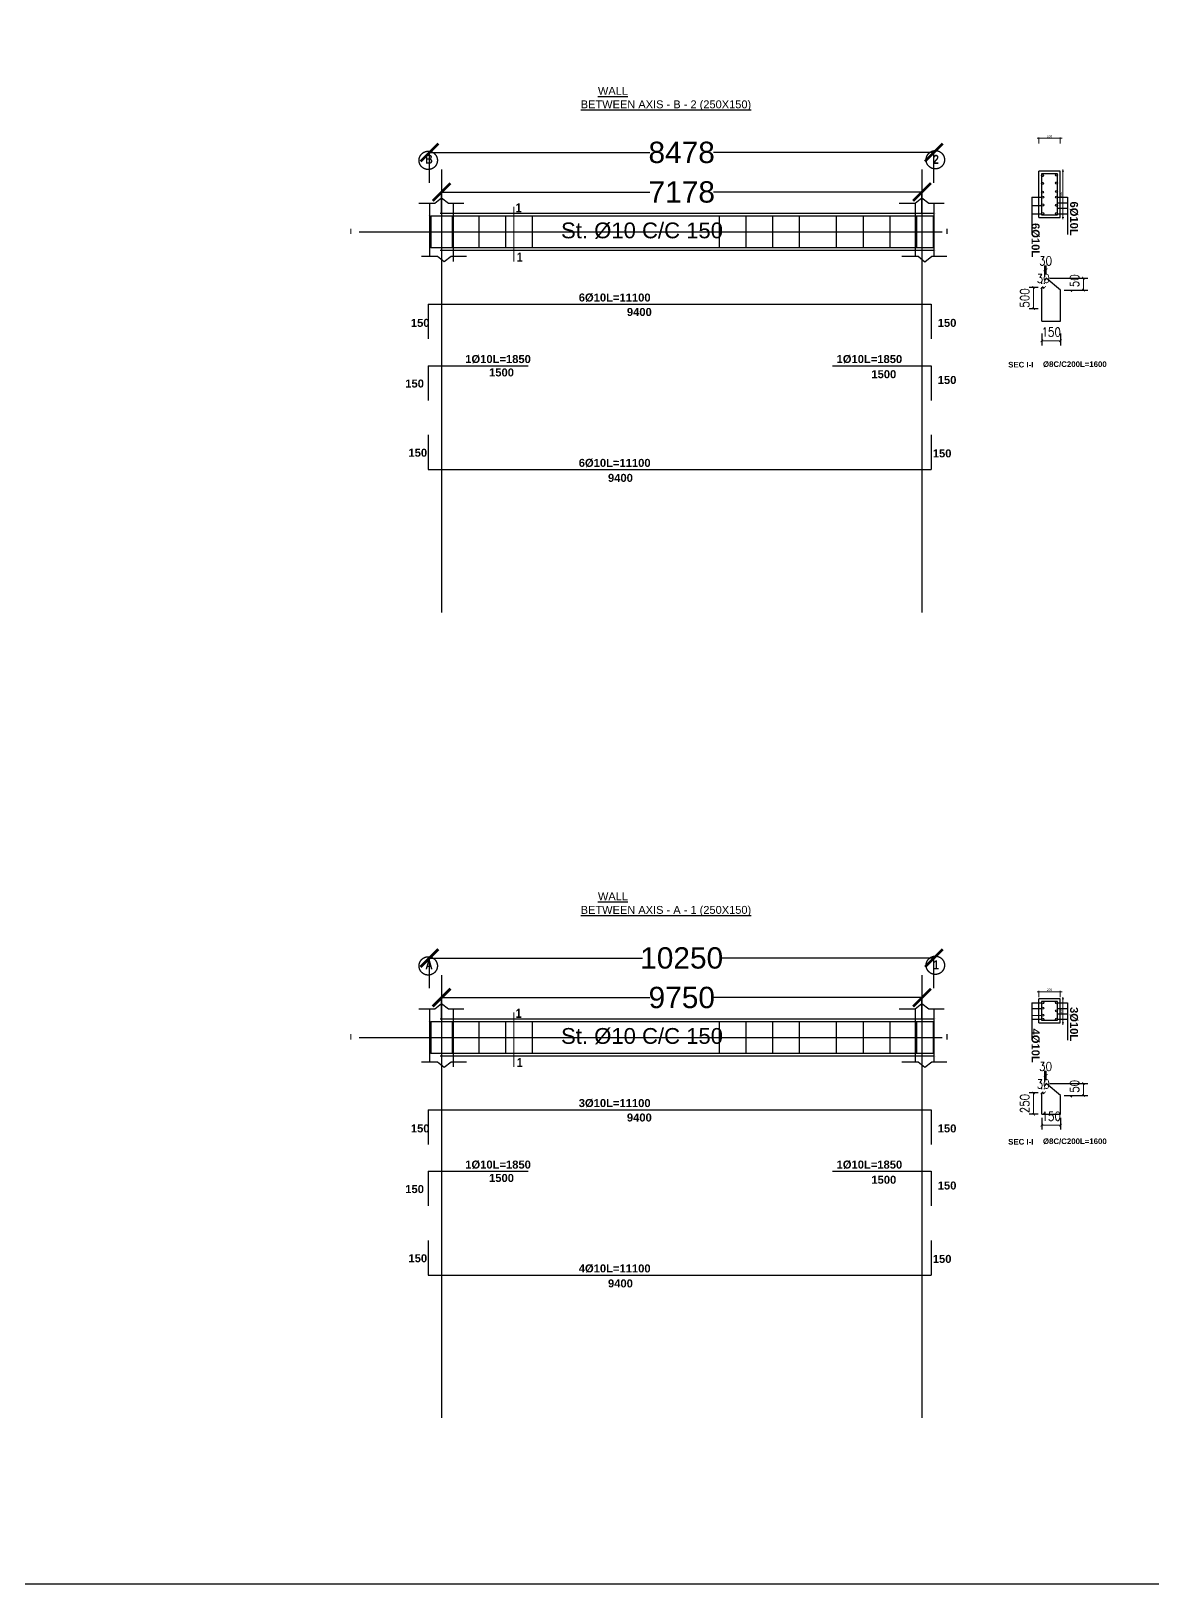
# Model space of a CAD drawing. Header units: millimetres. Extents: x -73920 to 111210, y -48963 to 87920.
# Drawn here: x 77156 to 83460, y 29460 to 38193 of the extents above; entities that cross this region are included whole.
import ezdxf

# ---------------------------------------------------------------- set-up
doc = ezdxf.new("R2010")
doc.units = ezdxf.units.MM
doc.header["$LTSCALE"] = 100
doc.header["$MEASUREMENT"] = 0
for name, pattern in [('CENTER', [2, 1.25, -0.25, 0.25, -0.25]), ('CENTER2', [28.575, 19.05, -3.175, 3.175, -3.175]), ('DOT2', [0.125, 0, -0.125])]:
    doc.linetypes.add(name, pattern=pattern)
for name, color, linetype in [('AXIS', 8, 'CENTER'), ('TEX', 4, 'Continuous'), ('water', 150, 'DOT2')]:
    doc.layers.add(name, color=color, linetype=linetype)
for name, color, linetype, lineweight in [('bar', 2, 'Continuous', 60), ('texts', 3, 'Continuous', 15), ('wal', 7, 'Continuous', 50)]:
    doc.layers.add(name, color=color, linetype=linetype, lineweight=lineweight)
doc.styles.add('50', font='arial.ttf', dxfattribs={"height": 150})
doc.styles.add('DIM25', font='simplex.shx', dxfattribs={"width": 0.85, "height": 50})
doc.styles.add('G', font='arial.ttf')
doc.styles.add('SIMPLEX', font='arial.ttf', dxfattribs={"height": 120})
doc.styles.add('Swiss Outline Bold Condensed', font='swisscbo.ttf')
doc.dimstyles.new('25SC', dxfattribs={"dimtxt": 20, "dimasz": 100, "dimexe": 0, "dimexo": 0, "dimgap": 0, "dimtad": 0, "dimdec": 0, "dimzin": 0, "dimdsep": 46, "dimtxsty": 'SIMPLEX', "dimblk": 'ARCHTICK', "dimcen": 0, "dimclrd": 1, "dimclre": 1, "dimclrt": 6, "dimadec": 0, "dimazin": 0, "dimtfac": 1, "dimtdec": 0, "dimtix": 1, "dimtmove": 2, "dimatfit": 3, "dimldrblk": 'ARCHTICK', "dimfxl": 50, "dimtolj": 1, "dimtzin": 0, "dimarcsym": 0})
doc.dimstyles.new('50PEA1', dxfattribs={"dimscale": 0, "dimtxt": 12.5, "dimasz": 5, "dimexe": 5, "dimexo": 10, "dimgap": 5, "dimtad": 1, "dimdec": 8, "dimdsep": 46, "dimtxsty": 'Standard', "dimblk1": 'ARCHTICK', "dimblk2": 'ARCHTICK', "dimsah": 1, "dimcen": 2.5, "dimdle": 10, "dimclrd": 8, "dimclre": 8, "dimclrt": 7, "dimadec": 8, "dimazin": 0, "dimtfac": 1, "dimtdec": 8, "dimtix": 1, "dimtmove": 2, "dimatfit": 3, "dimldrblk": 'ARCHTICK', "dimfxl": 1, "dimtolj": 1, "dimtzin": 0, "dimlwd": 13, "dimlwe": 13, "dimarcsym": 0})
doc.dimstyles.new('DIM25', dxfattribs={"dimtxt": 500, "dimasz": 1, "dimexe": 25, "dimexo": 20, "dimgap": 25, "dimtad": 1, "dimdec": 0, "dimzin": 0, "dimdsep": 46, "dimtxsty": 'DIM25', "dimblk": 'Tick', "dimcen": 0.09, "dimdle": 25, "dimclrd": 256, "dimclre": 256, "dimclrt": 1, "dimadec": 0, "dimazin": 0, "dimtfac": 1, "dimtdec": 0, "dimtix": 1, "dimtmove": 2, "dimatfit": 3, "dimldrblk": 'Tick', "dimfxl": 1, "dimtolj": 1, "dimtzin": 0, "dimlwd": 5, "dimarcsym": 0})

# ---------------------------------------------------------------- blocks, each defined once
blk = doc.blocks.new('_ArchTick')
at = {"color": 0, "const_width": 0.15}
blk.add_lwpolyline([(-0.5, -0.5), (0.5, 0.5)], dxfattribs=at)
blk = doc.blocks.new('*D336')
at = {"color": 1, "lineweight": -2, "transparency": 16777216}
for p, q in [((79462.5, 32638.5), (79462.5, 32757.3)), ((79462.5, 32757.3), (80633.5, 32757.3)), ((82162.5, 32757.3), (80991.5, 32757.3)), ((82162.5, 32638.5), (82162.5, 32757.3))]:
    blk.add_line(p, q, dxfattribs=at)
at = {"layer": 'DEFPOINTS', "color": 0, "lineweight": 25, "transparency": 16777216}
for p in [(82162.5, 32757.3), (79462.5, 32638.5), (82162.5, 32638.5)]:
    blk.add_point(p, dxfattribs=at)
at = {"color": 1, "lineweight": -2, "transparency": 16777216, "xscale": 100, "yscale": 100, "zscale": 100, "rotation": 180}
blk.add_blockref('_ArchTick', (79462.5, 32757.3), dxfattribs=at)
at = {"color": 1, "lineweight": -2, "transparency": 16777216, "xscale": 100, "yscale": 100, "zscale": 100}
blk.add_blockref('_ArchTick', (82162.5, 32757.3), dxfattribs=at)
at = {"color": 6, "transparency": 16777216, "insert": (80812.5, 32757.3), "char_height": 120, "attachment_point": 5, "style": 'SIMPLEX'}
blk.add_mtext('\\A1;9750', dxfattribs=at)
blk = doc.blocks.new('*D338')
at = {"color": 8, "lineweight": 13, "transparency": 16777216}
for p, q in [((82949.4, 32790.1), (82809.4, 32790.1)), ((82819.4, 32759.6), (82819.4, 32795.1)), ((82939.4, 32759.6), (82939.4, 32795.1))]:
    blk.add_line(p, q, dxfattribs=at)
at = {"layer": 'DEFPOINTS', "color": 0, "lineweight": 25, "transparency": 16777216}
for p in [(82819.4, 32790.1), (82819.4, 32749.6), (82939.4, 32749.6)]:
    blk.add_point(p, dxfattribs=at)
at = {"color": 8, "lineweight": 13, "transparency": 16777216, "xscale": 5, "yscale": 5, "zscale": 5, "rotation": 180}
blk.add_blockref('_ArchTick', (82819.4, 32790.1), dxfattribs=at)
at = {"color": 8, "lineweight": 13, "transparency": 16777216, "xscale": 5, "yscale": 5, "zscale": 5}
blk.add_blockref('_ArchTick', (82939.4, 32790.1), dxfattribs=at)
at = {"color": 7, "transparency": 16777216, "insert": (82879.4, 32801.3), "char_height": 12.5, "attachment_point": 5}
blk.add_mtext('\\A1;200', dxfattribs=at)
blk = doc.blocks.new('*D339')
at = {"color": 8, "lineweight": 13, "transparency": 16777216}
for p, q in [((82949.4, 32749.6), (82959.1, 32749.6)), ((82954.1, 32759.6), (82954.1, 32604.6)), ((82949.4, 32614.6), (82959.1, 32614.6))]:
    blk.add_line(p, q, dxfattribs=at)
at = {"layer": 'DEFPOINTS', "color": 0, "lineweight": 25, "transparency": 16777216}
for p in [(82939.4, 32749.6), (82939.4, 32614.6), (82954.1, 32614.6)]:
    blk.add_point(p, dxfattribs=at)
at = {"color": 8, "lineweight": 13, "transparency": 16777216, "xscale": 5, "yscale": 5, "zscale": 5}
for p, rotation in [((82954.1, 32749.6), 90), ((82954.1, 32614.6), 270)]:
    blk.add_blockref('_ArchTick', p, dxfattribs=dict(at, rotation=rotation))
at = {"color": 7, "transparency": 16777216, "insert": (82942.9, 32682.1), "char_height": 12.5, "attachment_point": 5, "rotation": 90}
blk.add_mtext('\\A1;135', dxfattribs=at)
blk = doc.blocks.new('*D337')
at = {"color": 1, "lineweight": -2, "transparency": 16777216}
for p, q in [((79394.3, 32809.9), (79394.3, 32979.7)), ((79394.3, 32979.7), (80591.9, 32979.7)), ((82229.4, 32979.7), (81031.8, 32979.7)), ((82229.4, 32809.8), (82229.4, 32979.7))]:
    blk.add_line(p, q, dxfattribs=at)
at = {"layer": 'DEFPOINTS', "color": 0, "lineweight": 25, "transparency": 16777216}
for p in [(82229.4, 32979.7), (79394.3, 32809.9), (82229.4, 32809.8)]:
    blk.add_point(p, dxfattribs=at)
at = {"color": 1, "lineweight": -2, "transparency": 16777216, "xscale": 100, "yscale": 100, "zscale": 100, "rotation": 180}
blk.add_blockref('_ArchTick', (79394.3, 32979.7), dxfattribs=at)
at = {"color": 1, "lineweight": -2, "transparency": 16777216, "xscale": 100, "yscale": 100, "zscale": 100}
blk.add_blockref('_ArchTick', (82229.4, 32979.7), dxfattribs=at)
at = {"color": 6, "transparency": 16777216, "insert": (80811.9, 32979.7), "char_height": 120, "attachment_point": 5, "style": 'SIMPLEX'}
blk.add_mtext('\\A1;10250', dxfattribs=at)
blk = doc.blocks.new('Tick')
at = {"const_width": 4}
blk.add_lwpolyline([(-7.1, -7.1), (7.1, 7.1)], dxfattribs=at)
blk = doc.blocks.new('*D340')
at = {"layer": 'DEFPOINTS', "color": 0, "linetype": 'ByBlock', "lineweight": 25, "transparency": 16777216}
for p in [(82836.1, 32221.5), (82790, 32101.5), (82836.1, 32101.5)]:
    blk.add_point(p, dxfattribs=at)
at = {"layer": 'water', "linetype": 'ByBlock', "lineweight": -2, "transparency": 16777216}
for p, q in [((82816.1, 32221.5), (82765, 32221.5)), ((82816.1, 32101.5), (82765, 32101.5))]:
    blk.add_line(p, q, dxfattribs=at)
at = {"layer": 'water', "linetype": 'ByBlock', "lineweight": 5, "transparency": 16777216}
for p, q in [((82790, 32222.5), (82790, 32223.5)), ((82790, 32221.5), (82790, 32101.5)), ((82790, 32100.5), (82790, 32099.5))]:
    blk.add_line(p, q, dxfattribs=at)
for p, rotation in [((82790, 32221.5), 270), ((82790, 32101.5), 90)]:
    blk.add_blockref('Tick', p, dxfattribs=dict(at, rotation=rotation))
at = {"layer": 'water', "color": 1, "linetype": 'ByBlock', "lineweight": 25, "transparency": 16777216, "insert": (82740, 32161.5), "char_height": 50, "attachment_point": 5, "rotation": 90, "style": 'DIM25'}
blk.add_mtext('\\A1;250', dxfattribs=at)
blk = doc.blocks.new('*D341')
at = {"layer": 'DEFPOINTS', "color": 0, "linetype": 'ByBlock', "lineweight": 25, "transparency": 16777216}
for p in [(82836.1, 32101.5), (82941.1, 32101.5), (82941.1, 32040)]:
    blk.add_point(p, dxfattribs=at)
at = {"layer": 'water', "linetype": 'ByBlock', "lineweight": -2, "transparency": 16777216}
for p, q in [((82836.1, 32081.5), (82836.1, 32015)), ((82941.1, 32081.5), (82941.1, 32015))]:
    blk.add_line(p, q, dxfattribs=at)
at = {"layer": 'water', "linetype": 'ByBlock', "lineweight": 5, "transparency": 16777216}
for p, q in [((82835.1, 32040), (82834.1, 32040)), ((82836.1, 32040), (82941.1, 32040)), ((82942.1, 32040), (82943.1, 32040))]:
    blk.add_line(p, q, dxfattribs=at)
blk.add_blockref('Tick', (82836.1, 32040), dxfattribs=at)
at = {"layer": 'water', "linetype": 'ByBlock', "lineweight": 5, "transparency": 16777216, "rotation": 180}
blk.add_blockref('Tick', (82941.1, 32040), dxfattribs=at)
at = {"layer": 'water', "color": 1, "linetype": 'ByBlock', "lineweight": 25, "transparency": 16777216, "insert": (82888.6, 32090), "char_height": 50, "attachment_point": 5, "style": 'DIM25'}
blk.add_mtext('\\A1;150', dxfattribs=at)
blk = doc.blocks.new('*D342')
at = {"layer": 'DEFPOINTS', "color": 0, "linetype": 'ByBlock', "lineweight": 25, "transparency": 16777216}
for p in [(82860.8, 32273.9), (82941.1, 32206.5), (83070, 32206.5)]:
    blk.add_point(p, dxfattribs=at)
at = {"layer": 'water', "linetype": 'ByBlock', "lineweight": -2, "transparency": 16777216}
for p, q in [((82880.8, 32273.9), (83095, 32273.9)), ((82961.1, 32206.5), (83095, 32206.5))]:
    blk.add_line(p, q, dxfattribs=at)
at = {"layer": 'water', "linetype": 'ByBlock', "lineweight": 5, "transparency": 16777216}
for p, q in [((83070, 32274.9), (83070, 32275.9)), ((83070, 32273.9), (83070, 32206.5)), ((83070, 32205.5), (83070, 32204.5))]:
    blk.add_line(p, q, dxfattribs=at)
for p, rotation in [((83070, 32273.9), 270), ((83070, 32206.5), 90)]:
    blk.add_blockref('Tick', p, dxfattribs=dict(at, rotation=rotation))
at = {"layer": 'water', "color": 1, "linetype": 'ByBlock', "lineweight": 25, "transparency": 16777216, "insert": (83020, 32240.2), "char_height": 50, "attachment_point": 5, "rotation": 90, "style": 'DIM25'}
blk.add_mtext('\\A1;150', dxfattribs=at)
blk = doc.blocks.new('*D344')
at = {"layer": 'DEFPOINTS', "color": 0, "linetype": 'ByBlock', "lineweight": 25, "transparency": 16777216}
for p in [(82836.1, 32221.5), (82836.1, 32221.5), (82851.1, 32221.5)]:
    blk.add_point(p, dxfattribs=at)
at = {"layer": 'water', "linetype": 'ByBlock', "lineweight": -2, "transparency": 16777216}
for p, q in [((82836.1, 32241.5), (82836.1, 32246.5)), ((82851.1, 32241.5), (82851.1, 32246.5))]:
    blk.add_line(p, q, dxfattribs=at)
at = {"layer": 'water', "linetype": 'ByBlock', "lineweight": 5, "transparency": 16777216}
for p, q in [((82835.1, 32221.5), (82834.1, 32221.5)), ((82851.1, 32221.5), (82836.1, 32221.5)), ((82852.1, 32221.5), (82853.1, 32221.5))]:
    blk.add_line(p, q, dxfattribs=at)
blk.add_blockref('Tick', (82836.1, 32221.5), dxfattribs=at)
at = {"layer": 'water', "linetype": 'ByBlock', "lineweight": 5, "transparency": 16777216, "rotation": 180}
blk.add_blockref('Tick', (82851.1, 32221.5), dxfattribs=at)
at = {"layer": 'water', "color": 1, "linetype": 'ByBlock', "lineweight": 25, "transparency": 16777216, "insert": (82843.6, 32271.5), "char_height": 50, "attachment_point": 5, "style": 'DIM25'}
blk.add_mtext('\\A1;30', dxfattribs=at)
blk = doc.blocks.new('*D345')
at = {"layer": 'DEFPOINTS', "color": 0, "linetype": 'ByBlock', "lineweight": 25, "transparency": 16777216}
for p in [(82860.8, 32320), (82853.3, 32260.9), (82860.8, 32273.9)]:
    blk.add_point(p, dxfattribs=at)
at = {"layer": 'water', "linetype": 'ByBlock', "lineweight": 5, "transparency": 16777216}
for p, q in [((82852.3, 32320), (82851.3, 32320)), ((82853.3, 32320), (82860.8, 32320)), ((82861.8, 32320), (82862.8, 32320))]:
    blk.add_line(p, q, dxfattribs=at)
at = {"layer": 'water', "linetype": 'ByBlock', "lineweight": -2, "transparency": 16777216}
for p, q in [((82853.3, 32280.9), (82853.3, 32345)), ((82860.8, 32293.9), (82860.8, 32345))]:
    blk.add_line(p, q, dxfattribs=at)
at = {"layer": 'water', "linetype": 'ByBlock', "lineweight": 5, "transparency": 16777216}
blk.add_blockref('Tick', (82853.3, 32320), dxfattribs=at)
at = {"layer": 'water', "linetype": 'ByBlock', "lineweight": 5, "transparency": 16777216, "rotation": 180}
blk.add_blockref('Tick', (82860.8, 32320), dxfattribs=at)
at = {"layer": 'water', "color": 1, "linetype": 'ByBlock', "lineweight": 25, "transparency": 16777216, "insert": (82857, 32370), "char_height": 50, "attachment_point": 5, "style": 'DIM25'}
blk.add_mtext('\\A1;30', dxfattribs=at)
blk = doc.blocks.new('*D380')
at = {"color": 1, "lineweight": -2, "transparency": 16777216}
for p, q in [((79462.5, 37168.5), (79462.5, 37287.3)), ((79462.5, 37287.3), (80633.7, 37287.3)), ((82162.5, 37287.3), (80991.3, 37287.3)), ((82162.5, 37168.5), (82162.5, 37287.3))]:
    blk.add_line(p, q, dxfattribs=at)
at = {"layer": 'DEFPOINTS', "color": 0, "lineweight": 25, "transparency": 16777216}
for p in [(82162.5, 37287.3), (79462.5, 37168.5), (82162.5, 37168.5)]:
    blk.add_point(p, dxfattribs=at)
at = {"color": 1, "lineweight": -2, "transparency": 16777216, "xscale": 100, "yscale": 100, "zscale": 100, "rotation": 180}
blk.add_blockref('_ArchTick', (79462.5, 37287.3), dxfattribs=at)
at = {"color": 1, "lineweight": -2, "transparency": 16777216, "xscale": 100, "yscale": 100, "zscale": 100}
blk.add_blockref('_ArchTick', (82162.5, 37287.3), dxfattribs=at)
at = {"color": 6, "transparency": 16777216, "insert": (80812.5, 37287.3), "char_height": 120, "attachment_point": 5, "style": 'SIMPLEX'}
blk.add_mtext('\\A1;7178', dxfattribs=at)
blk = doc.blocks.new('*D382')
at = {"color": 8, "lineweight": 13, "transparency": 16777216}
for p, q in [((82949.4, 37590.1), (82809.4, 37590.1)), ((82819.4, 37559.6), (82819.4, 37595.1)), ((82939.4, 37559.6), (82939.4, 37595.1))]:
    blk.add_line(p, q, dxfattribs=at)
at = {"layer": 'DEFPOINTS', "color": 0, "lineweight": 25, "transparency": 16777216}
for p in [(82819.4, 37590.1), (82819.4, 37549.6), (82939.4, 37549.6)]:
    blk.add_point(p, dxfattribs=at)
at = {"color": 8, "lineweight": 13, "transparency": 16777216, "xscale": 5, "yscale": 5, "zscale": 5, "rotation": 180}
blk.add_blockref('_ArchTick', (82819.4, 37590.1), dxfattribs=at)
at = {"color": 8, "lineweight": 13, "transparency": 16777216, "xscale": 5, "yscale": 5, "zscale": 5}
blk.add_blockref('_ArchTick', (82939.4, 37590.1), dxfattribs=at)
at = {"color": 7, "transparency": 16777216, "insert": (82879.4, 37601.3), "char_height": 12.5, "attachment_point": 5}
blk.add_mtext('\\A1;200', dxfattribs=at)
blk = doc.blocks.new('*D383')
at = {"color": 8, "lineweight": 13, "transparency": 16777216}
for p, q in [((82949.4, 37404.6), (82959.1, 37404.6)), ((82954.1, 37414.6), (82954.1, 37134.6)), ((82949.4, 37144.6), (82959.1, 37144.6))]:
    blk.add_line(p, q, dxfattribs=at)
at = {"layer": 'DEFPOINTS', "color": 0, "lineweight": 25, "transparency": 16777216}
for p in [(82939.4, 37404.6), (82939.4, 37144.6), (82954.1, 37144.6)]:
    blk.add_point(p, dxfattribs=at)
at = {"color": 8, "lineweight": 13, "transparency": 16777216, "xscale": 5, "yscale": 5, "zscale": 5}
for p, rotation in [((82954.1, 37404.6), 90), ((82954.1, 37144.6), 270)]:
    blk.add_blockref('_ArchTick', p, dxfattribs=dict(at, rotation=rotation))
at = {"color": 7, "transparency": 16777216, "insert": (82942.9, 37274.6), "char_height": 12.5, "attachment_point": 5, "rotation": 90}
blk.add_mtext('\\A1;500', dxfattribs=at)
blk = doc.blocks.new('*D381')
at = {"color": 1, "lineweight": -2, "transparency": 16777216}
for p, q in [((79394.3, 37339.9), (79394.3, 37509.7)), ((79394.3, 37509.7), (80632.5, 37509.7)), ((82229.4, 37509.7), (80991.3, 37509.7)), ((82229.4, 37339.8), (82229.4, 37509.7))]:
    blk.add_line(p, q, dxfattribs=at)
at = {"layer": 'DEFPOINTS', "color": 0, "lineweight": 25, "transparency": 16777216}
for p in [(82229.4, 37509.7), (79394.3, 37339.9), (82229.4, 37339.8)]:
    blk.add_point(p, dxfattribs=at)
at = {"color": 1, "lineweight": -2, "transparency": 16777216, "xscale": 100, "yscale": 100, "zscale": 100, "rotation": 180}
blk.add_blockref('_ArchTick', (79394.3, 37509.7), dxfattribs=at)
at = {"color": 1, "lineweight": -2, "transparency": 16777216, "xscale": 100, "yscale": 100, "zscale": 100}
blk.add_blockref('_ArchTick', (82229.4, 37509.7), dxfattribs=at)
at = {"color": 6, "transparency": 16777216, "insert": (80811.9, 37509.7), "char_height": 120, "attachment_point": 5, "style": 'SIMPLEX'}
blk.add_mtext('\\A1;8478', dxfattribs=at)
blk = doc.blocks.new('*D375')
at = {"layer": 'DEFPOINTS', "color": 0, "linetype": 'ByBlock', "lineweight": 25, "transparency": 16777216}
for p in [(82836.1, 36751.5), (82790, 36631.5), (82836.1, 36631.5)]:
    blk.add_point(p, dxfattribs=at)
at = {"layer": 'water', "linetype": 'ByBlock', "lineweight": -2, "transparency": 16777216}
for p, q in [((82816.1, 36751.5), (82765, 36751.5)), ((82816.1, 36631.5), (82765, 36631.5))]:
    blk.add_line(p, q, dxfattribs=at)
at = {"layer": 'water', "linetype": 'ByBlock', "lineweight": 5, "transparency": 16777216}
for p, q in [((82790, 36752.5), (82790, 36753.5)), ((82790, 36751.5), (82790, 36631.5)), ((82790, 36630.5), (82790, 36629.5))]:
    blk.add_line(p, q, dxfattribs=at)
for p, rotation in [((82790, 36751.5), 270), ((82790, 36631.5), 90)]:
    blk.add_blockref('Tick', p, dxfattribs=dict(at, rotation=rotation))
at = {"layer": 'water', "color": 1, "linetype": 'ByBlock', "lineweight": 25, "transparency": 16777216, "insert": (82740, 36691.5), "char_height": 50, "attachment_point": 5, "rotation": 90, "style": 'DIM25'}
blk.add_mtext('\\A1;500', dxfattribs=at)
blk = doc.blocks.new('*D376')
at = {"layer": 'DEFPOINTS', "color": 0, "linetype": 'ByBlock', "lineweight": 25, "transparency": 16777216}
for p in [(82836.1, 36511.5), (82941.1, 36511.5), (82941.1, 36450)]:
    blk.add_point(p, dxfattribs=at)
at = {"layer": 'water', "linetype": 'ByBlock', "lineweight": 5, "transparency": 16777216}
for p, q in [((82835.1, 36450), (82834.1, 36450)), ((82836.1, 36450), (82941.1, 36450)), ((82942.1, 36450), (82943.1, 36450))]:
    blk.add_line(p, q, dxfattribs=at)
at = {"layer": 'water', "linetype": 'ByBlock', "lineweight": -2, "transparency": 16777216}
for p, q in [((82836.1, 36491.5), (82836.1, 36425)), ((82941.1, 36491.5), (82941.1, 36425))]:
    blk.add_line(p, q, dxfattribs=at)
at = {"layer": 'water', "linetype": 'ByBlock', "lineweight": 5, "transparency": 16777216}
blk.add_blockref('Tick', (82836.1, 36450), dxfattribs=at)
at = {"layer": 'water', "linetype": 'ByBlock', "lineweight": 5, "transparency": 16777216, "rotation": 180}
blk.add_blockref('Tick', (82941.1, 36450), dxfattribs=at)
at = {"layer": 'water', "color": 1, "linetype": 'ByBlock', "lineweight": 25, "transparency": 16777216, "insert": (82888.6, 36500), "char_height": 50, "attachment_point": 5, "style": 'DIM25'}
blk.add_mtext('\\A1;150', dxfattribs=at)
blk = doc.blocks.new('*D377')
at = {"layer": 'DEFPOINTS', "color": 0, "linetype": 'ByBlock', "lineweight": 25, "transparency": 16777216}
for p in [(82860.8, 36803.9), (82941.1, 36736.5), (83070, 36736.5)]:
    blk.add_point(p, dxfattribs=at)
at = {"layer": 'water', "linetype": 'ByBlock', "lineweight": -2, "transparency": 16777216}
for p, q in [((82880.8, 36803.9), (83095, 36803.9)), ((82961.1, 36736.5), (83095, 36736.5))]:
    blk.add_line(p, q, dxfattribs=at)
at = {"layer": 'water', "linetype": 'ByBlock', "lineweight": 5, "transparency": 16777216}
for p, q in [((83070, 36804.9), (83070, 36805.9)), ((83070, 36803.9), (83070, 36736.5)), ((83070, 36735.5), (83070, 36734.5))]:
    blk.add_line(p, q, dxfattribs=at)
for p, rotation in [((83070, 36803.9), 270), ((83070, 36736.5), 90)]:
    blk.add_blockref('Tick', p, dxfattribs=dict(at, rotation=rotation))
at = {"layer": 'water', "color": 1, "linetype": 'ByBlock', "lineweight": 25, "transparency": 16777216, "insert": (83020, 36770.2), "char_height": 50, "attachment_point": 5, "rotation": 90, "style": 'DIM25'}
blk.add_mtext('\\A1;150', dxfattribs=at)
blk = doc.blocks.new('*D378')
at = {"layer": 'DEFPOINTS', "color": 0, "linetype": 'ByBlock', "lineweight": 25, "transparency": 16777216}
for p in [(82836.1, 36751.5), (82836.1, 36751.5), (82851.1, 36751.5)]:
    blk.add_point(p, dxfattribs=at)
at = {"layer": 'water', "linetype": 'ByBlock', "lineweight": -2, "transparency": 16777216}
for p, q in [((82836.1, 36771.5), (82836.1, 36776.5)), ((82851.1, 36771.5), (82851.1, 36776.5))]:
    blk.add_line(p, q, dxfattribs=at)
at = {"layer": 'water', "linetype": 'ByBlock', "lineweight": 5, "transparency": 16777216}
for p, q in [((82835.1, 36751.5), (82834.1, 36751.5)), ((82851.1, 36751.5), (82836.1, 36751.5)), ((82852.1, 36751.5), (82853.1, 36751.5))]:
    blk.add_line(p, q, dxfattribs=at)
blk.add_blockref('Tick', (82836.1, 36751.5), dxfattribs=at)
at = {"layer": 'water', "linetype": 'ByBlock', "lineweight": 5, "transparency": 16777216, "rotation": 180}
blk.add_blockref('Tick', (82851.1, 36751.5), dxfattribs=at)
at = {"layer": 'water', "color": 1, "linetype": 'ByBlock', "lineweight": 25, "transparency": 16777216, "insert": (82843.6, 36801.5), "char_height": 50, "attachment_point": 5, "style": 'DIM25'}
blk.add_mtext('\\A1;30', dxfattribs=at)
blk = doc.blocks.new('*D379')
at = {"layer": 'DEFPOINTS', "color": 0, "linetype": 'ByBlock', "lineweight": 25, "transparency": 16777216}
for p in [(82853.3, 36790.9), (82860.8, 36850), (82860.8, 36803.9)]:
    blk.add_point(p, dxfattribs=at)
at = {"layer": 'water', "linetype": 'ByBlock', "lineweight": -2, "transparency": 16777216}
for p, q in [((82853.3, 36810.9), (82853.3, 36875)), ((82860.8, 36823.9), (82860.8, 36875))]:
    blk.add_line(p, q, dxfattribs=at)
at = {"layer": 'water', "linetype": 'ByBlock', "lineweight": 5, "transparency": 16777216}
for p, q in [((82852.3, 36850), (82851.3, 36850)), ((82853.3, 36850), (82860.8, 36850)), ((82861.8, 36850), (82862.8, 36850))]:
    blk.add_line(p, q, dxfattribs=at)
blk.add_blockref('Tick', (82853.3, 36850), dxfattribs=at)
at = {"layer": 'water', "linetype": 'ByBlock', "lineweight": 5, "transparency": 16777216, "rotation": 180}
blk.add_blockref('Tick', (82860.8, 36850), dxfattribs=at)
at = {"layer": 'water', "color": 1, "linetype": 'ByBlock', "lineweight": 25, "transparency": 16777216, "insert": (82857, 36900), "char_height": 50, "attachment_point": 5, "style": 'DIM25'}
blk.add_mtext('\\A1;30', dxfattribs=at)

msp = doc.modelspace()

# ---------------------------------------------------------------- linework, layer by layer
at = {"color": 3}
for p, q in [((82939.42970744, 37404.59556485), (82819.42970744, 37404.59556485)), ((82819.42970744, 37144.59556485), (82819.42970744, 37404.59556485)), ((82939.42970744, 37144.59556485), (82939.42970744, 37404.59556485)), ((79334.25008898, 37224.28071274), (79425.00008898, 37224.28071274)), ((79394.32461828, 37224.28606403), (79394.32461828, 36926.22728598)), ((79425.00008898, 37224.28071274), (79462.50961176, 37254.58075154)), ((79462.50961176, 37254.58075154), (79501.65008898, 37224.28071274)), ((79501.65008898, 37224.28071274), (79587.15008898, 37224.28071274)), ((79530.00466403, 36897.2719153), (79530.00466403, 37224.28071274)), ((82034.25841052, 37224.16306651), (82125.00841052, 37224.16306651)), ((82125.00841052, 37224.16306651), (82162.5179333, 37254.46310531)), ((82125.06219271, 37224.16306651), (82125.06219271, 36924.52668021)), ((82162.5179333, 37254.46310531), (82201.65841052, 37224.16306651)), ((82201.65841052, 37224.16306651), (82287.15841052, 37224.16306651)), ((82229.40841052, 37224.16306651), (82229.40841052, 36924.52668021)), ((82939.42970744, 37144.59556485), (82939.42970744, 37279.59556485)), ((79387.50008905, 37153.47518324), (79387.57067728, 37153.47518324)), ((79455.0046641, 37168.47518324), (82229.40841052, 37168.47518324)), ((82237.5000891, 37168.47518324), (82237.50466422, 37168.47518324)), ((82819.42970744, 37144.59556485), (82939.42970744, 37144.59556485)), ((78998.70008905, 37063.47518324), (82275.00008905, 37063.47518324)), ((82229.40841052, 36958.47743926), (79455.0046641, 36958.47512637)), ((82237.5000891, 36958.4774708), (82237.49551408, 36958.4774708)), ((79349.62966403, 36926.2219347), (79440.37966403, 36926.2219347)), ((79440.37966403, 36926.2219347), (79477.88918681, 36895.9218959)), ((79477.88918681, 36895.9218959), (79517.02966403, 36926.2219347)), ((79517.02966403, 36926.2219347), (79602.52966403, 36926.2219347)), ((82049.63798558, 36926.10428847), (82140.38798558, 36926.10428847)), ((82140.38798558, 36926.10428847), (82177.89750836, 36895.80424967)), ((82177.89750836, 36895.80424967), (82217.03798558, 36926.10428847)), ((82217.03798558, 36926.10428847), (82302.53798558, 36926.10428847)), ((79387.47778861, 36656.67500774), (82214.97778854, 36656.67500774)), ((79387.47778861, 36656.67500774), (79387.47778861, 36461.67500774)), ((82214.97778854, 36656.67500774), (82214.97778854, 36461.67500774)), ((79387.46271688, 36310.77523062), (79942.46271688, 36310.77523062)), ((79387.46271688, 36310.77523062), (79387.46271688, 36115.77523062)), ((79394.967292, 36310.77523062), (79949.967292, 36310.77523062)), ((81659.96271681, 36310.77523062), (82214.96271681, 36310.77523062)), ((82214.96271681, 36310.77523062), (82214.96271681, 36115.77523062)), ((79387.46652076, 35921.82545395), (79387.46652076, 35726.82545395)), ((82214.96652069, 35921.82545395), (82214.96652069, 35726.82545395)), ((79387.46652076, 35726.82545395), (82214.96652069, 35726.82545395)), ((82939.42970744, 32749.59556485), (82819.42970744, 32749.59556485)), ((82819.42970744, 32614.59556485), (82819.42970744, 32749.59556485)), ((82939.42970744, 32614.59556485), (82939.42970744, 32749.59556485)), ((82939.42970744, 32614.59556485), (82939.42970744, 32749.59556485)), ((79334.25008898, 32694.28071274), (79425.00008898, 32694.28071274)), ((79394.32461828, 32694.28606403), (79394.32461828, 32396.22728598)), ((79425.00008898, 32694.28071274), (79462.50961176, 32724.58075154)), ((79462.50961176, 32724.58075154), (79501.65008898, 32694.28071274)), ((79501.65008898, 32694.28071274), (79587.15008898, 32694.28071274)), ((79530.00466403, 32367.2719153), (79530.00466403, 32694.28071274)), ((82034.25841052, 32694.16306651), (82125.00841052, 32694.16306651)), ((82125.00841052, 32694.16306651), (82162.5179333, 32724.46310531)), ((82125.06219271, 32694.16306651), (82125.06219271, 32394.52668021)), ((82162.5179333, 32724.46310531), (82201.65841052, 32694.16306651)), ((82201.65841052, 32694.16306651), (82287.15841052, 32694.16306651)), ((82229.40841052, 32694.16306651), (82229.40841052, 32394.52668021)), ((79387.50008905, 32623.47518324), (79387.57067728, 32623.47518324)), ((79455.0046641, 32638.47518324), (82229.40841052, 32638.47518324)), ((82237.5000891, 32638.47518324), (82237.50466422, 32638.47518324)), ((82819.42970744, 32614.59556485), (82939.42970744, 32614.59556485)), ((78998.70008905, 32533.47518324), (82275.00008905, 32533.47518324)), ((82229.40841052, 32428.47743926), (79455.0046641, 32428.47512637)), ((82237.5000891, 32428.4774708), (82237.49551408, 32428.4774708)), ((79349.62966403, 32396.2219347), (79440.37966403, 32396.2219347)), ((79440.37966403, 32396.2219347), (79477.88918681, 32365.9218959)), ((79477.88918681, 32365.9218959), (79517.02966403, 32396.2219347)), ((79517.02966403, 32396.2219347), (79602.52966403, 32396.2219347)), ((82049.63798558, 32396.10428847), (82140.38798558, 32396.10428847)), ((82140.38798558, 32396.10428847), (82177.89750836, 32365.80424967)), ((82177.89750836, 32365.80424967), (82217.03798558, 32396.10428847)), ((82217.03798558, 32396.10428847), (82302.53798558, 32396.10428847)), ((79387.47778861, 32126.67500774), (82214.97778854, 32126.67500774)), ((79387.47778861, 32126.67500774), (79387.47778861, 31931.67500774)), ((82214.97778854, 32126.67500774), (82214.97778854, 31931.67500774)), ((79387.46271688, 31780.77523062), (79942.46271688, 31780.77523062)), ((79387.46271688, 31780.77523062), (79387.46271688, 31585.77523062)), ((79394.967292, 31780.77523062), (79949.967292, 31780.77523062)), ((81659.96271681, 31780.77523062), (82214.96271681, 31780.77523062)), ((82214.96271681, 31780.77523062), (82214.96271681, 31585.77523062)), ((79387.46652076, 31391.82545395), (79387.46652076, 31196.82545395)), ((82214.96652069, 31391.82545395), (82214.96652069, 31196.82545395)), ((79387.46652076, 31196.82545395), (82214.96652069, 31196.82545395))]:
    msp.add_line(p, q, dxfattribs=at)
at = {"color": 6}
for p, q in [((82924.42970744, 37389.59556485), (82834.42970744, 37389.59556485)), ((82834.42970744, 37389.59556485), (82834.42970744, 37258.59556485)), ((82924.42970744, 37258.59556485), (82924.42970744, 37389.59556485)), ((82834.42970744, 37264.59556485), (82834.42970744, 37159.59556485)), ((82924.42970744, 37159.59556485), (82924.42970744, 37264.59556485)), ((79402.05008958, 37153.47523786), (79402.8971484, 36973.47523786)), ((79402.05008984, 37153.47518282), (82224.75008886, 37153.47742982)), ((79522.50008905, 37153.47518324), (79522.50008905, 36973.47518324)), ((79672.50008905, 37153.47518324), (79672.50008905, 36973.47518324)), ((79822.50008905, 37153.47518324), (79822.50008905, 36973.47518324)), ((79972.50008905, 37153.47518324), (79972.50008905, 36973.47518324)), ((81022.50008905, 37153.47518324), (81022.50008905, 36973.47518324)), ((81172.50008905, 37153.47518324), (81172.50008905, 36973.47518324)), ((81322.50008905, 37153.47518324), (81322.50008905, 36973.47518324)), ((81472.50008905, 37153.47518324), (81472.50008905, 36973.47518324)), ((81681.00008905, 37153.47518324), (81681.00008905, 36973.47518324)), ((81831.00008905, 37153.47518324), (81831.00008905, 36973.47518324)), ((81981.00008905, 37153.47518324), (81981.00008905, 36973.47518324)), ((82131.00008905, 37153.47518324), (82131.00008905, 36973.47518324)), ((82224.75008886, 37153.47742982), (82224.75008886, 36973.47742982)), ((82834.42970744, 37159.59556485), (82924.42970744, 37159.59556485)), ((82224.75008886, 36973.48298582), (79402.89566578, 36973.79029642)), ((82860.78585099, 36803.92688998), (82853.28273751, 36790.93830699)), ((82941.10179579, 36736.5234765), (82860.78585099, 36803.92688998)), ((82836.10179579, 36561.5234765), (82836.10179579, 36751.5234765)), ((82836.10179579, 36751.5234765), (82851.10179579, 36751.5234765)), ((82941.10179579, 36561.5234765), (82941.10179579, 36736.5234765)), ((82836.10179579, 36561.5234765), (82941.10179579, 36561.5234765)), ((82924.42970744, 32734.59556485), (82834.42970744, 32734.59556485)), ((82834.42970744, 32734.59556485), (82834.42970744, 32629.59556485)), ((82924.42970744, 32629.59556485), (82924.42970744, 32734.59556485)), ((79402.05008958, 32623.47523786), (79402.8971484, 32443.47523786)), ((79402.05008984, 32623.47518282), (82224.75008886, 32623.47742982)), ((79522.50008905, 32623.47518324), (79522.50008905, 32443.47518324)), ((79672.50008905, 32623.47518324), (79672.50008905, 32443.47518324)), ((79822.50008905, 32623.47518324), (79822.50008905, 32443.47518324)), ((79972.50008905, 32623.47518324), (79972.50008905, 32443.47518324)), ((81022.50008905, 32623.47518324), (81022.50008905, 32443.47518324)), ((81172.50008905, 32623.47518324), (81172.50008905, 32443.47518324)), ((81322.50008905, 32623.47518324), (81322.50008905, 32443.47518324)), ((81472.50008905, 32623.47518324), (81472.50008905, 32443.47518324)), ((81681.00008905, 32623.47518324), (81681.00008905, 32443.47518324)), ((81831.00008905, 32623.47518324), (81831.00008905, 32443.47518324)), ((81981.00008905, 32623.47518324), (81981.00008905, 32443.47518324)), ((82131.00008905, 32623.47518324), (82131.00008905, 32443.47518324)), ((82224.75008886, 32623.47742982), (82224.75008886, 32443.47742982)), ((82834.42970744, 32629.59556485), (82924.42970744, 32629.59556485)), ((82224.75008886, 32443.48298582), (79402.89566578, 32443.79029642)), ((82860.78585099, 32273.92688998), (82853.28273751, 32260.93830699)), ((82941.10179579, 32206.5234765), (82860.78585099, 32273.92688998)), ((82836.10179579, 32101.5234765), (82836.10179579, 32221.5234765)), ((82836.10179579, 32221.5234765), (82851.10179579, 32221.5234765)), ((82941.10179579, 32101.5234765), (82941.10179579, 32206.5234765)), ((82836.10179579, 32101.5234765), (82941.10179579, 32101.5234765))]:
    msp.add_line(p, q, dxfattribs=at)
at = {"color": 0}
for p, q in [((82779.22970744, 37258.59556485), (82834.42970744, 37258.59556485)), ((82779.22970744, 37258.59556485), (82779.22970744, 37047.99556485)), ((82779.22970744, 37212.64556485), (82834.42970744, 37212.64556485)), ((82924.42970744, 37258.59556485), (82979.62970744, 37258.59556485)), ((82924.42970744, 37225.89556485), (82979.62970744, 37225.89556485)), ((82979.62970744, 37258.59556485), (82979.62970744, 37047.99556485)), ((82779.22970744, 37165.59556485), (82834.42970744, 37165.59556485)), ((82924.42970744, 37196.79556485), (82979.62970744, 37196.79556485)), ((82924.42970744, 37165.59556485), (82979.62970744, 37165.59556485)), ((82779.22970744, 32728.59556485), (82834.42970744, 32728.59556485)), ((82779.22970744, 32728.59556485), (82779.22970744, 32517.99556485)), ((82779.22970744, 32695.89556485), (82834.42970744, 32695.89556485)), ((82924.42970744, 32728.59556485), (82979.62970744, 32728.59556485)), ((82924.42970744, 32695.89556485), (82979.62970744, 32695.89556485)), ((82924.42970744, 32666.79556485), (82979.62970744, 32666.79556485)), ((82979.62970744, 32728.59556485), (82979.62970744, 32517.99556485)), ((82779.22970744, 32656.44556485), (82834.42970744, 32658.54556485)), ((82779.22970744, 32635.59556485), (82834.42970744, 32635.59556485)), ((82924.42970744, 32635.59556485), (82979.62970744, 32635.59556485))]:
    msp.add_line(p, q, dxfattribs=at)
at = {"color": 6}
for centre in [(82840, 37380), (82918.42970744, 37383.59556485), (82840, 37336), (82840, 37287), (82918.42970744, 37338.11721613), (82918.42970744, 37290.59556485), (82840.42970744, 37258.59556485), (82840.42970744, 37214.59556485), (82918.42970744, 37258.59556485), (82918.42970744, 37213.11721613), (82840.42970744, 37165.59556485), (82918.42970744, 37165.59556485), (82840.42970744, 32728.59556485), (82840.42970744, 32697.84556485), (82840.42970744, 32658.54556485), (82918.42970744, 32728.59556485), (82918.42970744, 32683.11721613), (82840.42970744, 32635.59556485), (82918.42970744, 32635.59556485)]:
    msp.add_circle(centre, 6, dxfattribs=at)
at = {"layer": 'AXIS', "linetype": 'CENTER2', "ltscale": 1000}
for p, q in [((79462.51536121, 37413.97311713), (79462.40684202, 34923.43261993)), ((82162.51536163, 37413.98488172), (82162.40684244, 34923.44438452)), ((79462.51536121, 32883.97311713), (79462.40684202, 30393.43261993)), ((82162.51536163, 32883.98488172), (82162.40684244, 30393.44438452))]:
    msp.add_line(p, q, dxfattribs=at)
at = {"layer": 'AXIS', "ltscale": 500}
for centre in [(79387.51536128, 37465.53349104), (82237.51551484, 37469.05661608), (79387.51536128, 32935.53349104), (82237.51551484, 32939.05661608)]:
    msp.add_circle(centre, 51.55710597, dxfattribs=at)
at = {"layer": 'bar', "ltscale": 150, "const_width": 6}
for points in [[(79868.55008905, 36896.22518324), (79868.55008905, 37205.30537745)], [(79868.55008905, 32366.22518324), (79868.55008905, 32675.30537745)]]:
    msp.add_lwpolyline(points, dxfattribs=at)
at = {"layer": 'water', "color": 0, "linetype": 'ByBlock', "lineweight": 25}
msp.add_lwpolyline([(105000, 53280), (75050, 53280), (75050, 29460), (105000, 29460)], close=True, dxfattribs=at)

# ---------------------------------------------------------------- texts
at = {"layer": 'TEX'}
for s, height, style, p in [('%%UWALL', 44.4, 'G', (80341.35008905, 37834.34572385)), ('%%UBETWEEN AXIS - B - 2 (250X150)', 44.4, 'G', (80244.45008905, 37758.37518324)), ('B', 51, 'Swiss Outline Bold Condensed', (79371.00008905, 37446.72518324)), ('2', 51, 'Swiss Outline Bold Condensed', (82225.05008905, 37445.37518324)), ('1', 51, 'Swiss Outline Bold Condensed', (79879.36221141, 37173.52107516)), ('1', 51, 'Swiss Outline Bold Condensed', (79885.50008905, 36896.22518324)), ('%%UBETWEEN AXIS - A - 1 (250X150)', 44.4, 'G', (80244.45008905, 33228.37518324)), ('%%UWALL', 44.4, 'G', (80341.35008905, 33304.34572385)), ('A', 51, 'Swiss Outline Bold Condensed', (79371.00008905, 32916.72518324)), ('1', 51, 'Swiss Outline Bold Condensed', (82225.05008905, 32915.37518324)), ('1', 51, 'Swiss Outline Bold Condensed', (79879.36221141, 32643.52107516)), ('1', 51, 'Swiss Outline Bold Condensed', (79885.50008905, 32366.22518324))]:
    msp.add_text(s, height=height, dxfattribs=dict(at, style=style)).set_placement(p)
at = {"layer": 'TEX', "char_height": 88.8, "attachment_point": 1, "style": 'G'}
for insert in [(80134.05008905, 37116.12518324), (80134.05008905, 32586.12518324)]:
    msp.add_mtext_dynamic_manual_height_columns('St. %%C10 C/C 150', width=2462.3996833919, gutter_width=1, heights=[0], dxfattribs=dict(at, insert=insert))
at = {"layer": 'texts', "lineweight": 50, "ltscale": 2, "char_height": 31.5, "attachment_point": 1}
for s, insert, width in [('{\\fArial|b1|i0|c0|p34;I}', (78947.0053312, 37082.38079953), 183.1327953573), ('{\\fArial|b1|i0|c0|p34;I}', (82297.0053312, 37082.38079953), 183.1327953573), ('{\\fArial|b1|i0|c0|p34;SEC I-I}', (82647.0053312, 36332.38079953), 183.1327953573), ('{\\fArial|b1|i0|c0|p34;%%C8C/C200L=1600}', (82842.36970376, 36335.13739479), 109.3865879416), ('{\\fArial|b1|i0|c0|p34;I}', (78947.0053312, 32552.38079953), 183.1327953573), ('{\\fArial|b1|i0|c0|p34;I}', (82297.0053312, 32552.38079953), 183.1327953573), ('{\\fArial|b1|i0|c0|p34;SEC I-I}', (82647.0053312, 31962.38079953), 183.1327953573), ('{\\fArial|b1|i0|c0|p34;%%C8C/C200L=1600}', (82842.36970376, 31965.13739479), 109.3865879416)]:
    msp.add_mtext(s, dxfattribs=dict(at, insert=insert, width=width))
at = {"layer": 'wal', "lineweight": 50, "char_height": 45, "attachment_point": 3, "style": '50'}
for s, insert, rotation in [('{\\fArial|b1|i0|c0|p34;6%%C10L}', (83039.51869791, 37041.99556485), 269.9537251911), ('{\\fArial|b1|i0|c0|p34;6%%C10L}', (82823.36869791, 36920.79556485), 269.9537251911), ('{\\fArial|b1|i0|c0|p34;6%%C10L=11100}', (80637.20198016, 36716.56399821), 359.9537251911), ('{\\fArial|b1|i0|c0|p34;9400}', (80643.95198016, 36635.41399821), 359.9537251911), ('{\\fArial|b1|i0|c0|p34;150}', (79394.98236374, 36574.25523457), 359.9537251911), ('{\\fArial|b1|i0|c0|p34;150}', (82355.85008898, 36574.17518324), 359.9537251911), ('{\\fArial|b1|i0|c0|p34;1%%C10L=1850}', (79964.30655535, 36370.66422109), 359.9537251911), ('{\\fArial|b1|i0|c0|p34;1%%C10L=1850}', (82051.25198009, 36370.66422109), 359.9537251911), ('{\\fArial|b1|i0|c0|p34;1500}', (79869.32054889, 36295.4929735), 359.9537251911), ('{\\fArial|b1|i0|c0|p34;1500}', (82017.84287471, 36285.48654415), 359.9537251911), ('{\\fArial|b1|i0|c0|p34;150}', (82355.85008898, 36253.0429735), 359.9537251911), ('{\\fArial|b1|i0|c0|p34;150}', (79363.36656512, 36233.0230722), 359.9537251911), ('{\\fArial|b1|i0|c0|p34;150}', (79381.35466424, 35843.9932442), 359.9537251911), ('{\\fArial|b1|i0|c0|p34;150}', (82328.11597363, 35840.2429735), 359.9537251911), ('{\\fArial|b1|i0|c0|p34;6%%C10L=11100}', (80637.20198016, 35786.71444442), 359.9537251911), ('{\\fArial|b1|i0|c0|p34;9400}', (80537.7159737, 35702.5429735), 359.9537251911), ('{\\fArial|b1|i0|c0|p34;3%%C10L}', (83039.51869791, 32511.99556485), 269.9537251911), ('{\\fArial|b1|i0|c0|p34;4%%C10L}', (82823.36869791, 32390.79556485), 269.9537251911), ('{\\fArial|b1|i0|c0|p34;3%%C10L=11100}', (80637.20198016, 32186.56399821), 359.9537251911), ('{\\fArial|b1|i0|c0|p34;9400}', (80643.95198016, 32105.41399821), 359.9537251911), ('{\\fArial|b1|i0|c0|p34;150}', (79394.98236374, 32044.25523457), 359.9537251911), ('{\\fArial|b1|i0|c0|p34;150}', (82355.85008898, 32044.17518324), 359.9537251911), ('{\\fArial|b1|i0|c0|p34;1%%C10L=1850}', (79964.30655535, 31840.66422109), 359.9537251911), ('{\\fArial|b1|i0|c0|p34;1%%C10L=1850}', (82051.25198009, 31840.66422109), 359.9537251911), ('{\\fArial|b1|i0|c0|p34;150}', (79363.36656512, 31703.0230722), 359.9537251911), ('{\\fArial|b1|i0|c0|p34;1500}', (79869.32054889, 31765.4929735), 359.9537251911), ('{\\fArial|b1|i0|c0|p34;1500}', (82017.84287471, 31755.48654415), 359.9537251911), ('{\\fArial|b1|i0|c0|p34;150}', (82355.85008898, 31723.0429735), 359.9537251911), ('{\\fArial|b1|i0|c0|p34;150}', (79381.35466424, 31313.9932442), 359.9537251911), ('{\\fArial|b1|i0|c0|p34;150}', (82328.11597363, 31310.2429735), 359.9537251911), ('{\\fArial|b1|i0|c0|p34;4%%C10L=11100}', (80637.20198016, 31256.71444442), 359.9537251911), ('{\\fArial|b1|i0|c0|p34;9400}', (80537.7159737, 31172.5429735), 359.9537251911)]:
    msp.add_mtext(s, dxfattribs=dict(at, insert=insert, rotation=rotation))

# ---------------------------------------------------------------- dimensions: what is measured, and where the dimension line sits
at = {"color": 3}
for base, p1, p2, text, picture, middle in [((82229.40841052, 37509.66725484), (79394.32461828, 37339.87813563), (82229.40841052, 37339.75187017), '8478', '*D381', (80811.8665144, 37509.66725484)), ((82162.50466414, 37287.27518324), (79462.50466409, 37168.4719151), (82162.50466414, 37168.47518324), '7178', '*D380', (80812.50466412, 37287.27518324)), ((82229.40841052, 32979.66725484), (79394.32461828, 32809.87813563), (82229.40841052, 32809.75187017), '10250', '*D337', (80811.8665144, 32979.66725484)), ((82162.50466414, 32757.27518324), (79462.50466409, 32638.4719151), (82162.50466414, 32638.47518324), '9750', '*D336', (80812.50466412, 32757.27518324))]:
    dim = msp.add_linear_dim(base=base, p1=p1, p2=p2, text=text, dimstyle='25SC', dxfattribs=at)
    dim.commit()
    dim.dimension.update_dxf_attribs({"geometry": picture, "text_midpoint": middle})
for base, p1, p2, picture, middle in [((82819.42970744, 37590.09556485), (82939.42970744, 37549.59556485), (82819.42970744, 37549.59556485), '*D382', (82879.42970744, 37601.34556485)), ((82819.42970744, 32790.09556485), (82939.42970744, 32749.59556485), (82819.42970744, 32749.59556485), '*D338', (82879.42970744, 32801.34556485))]:
    dim = msp.add_linear_dim(base=base, p1=p1, p2=p2, text='200', dimstyle='50PEA1', override={"dimscale": 1}, dxfattribs=at)
    dim.commit()
    dim.dimension.update_dxf_attribs({"geometry": picture, "text_midpoint": middle})
dim = msp.add_linear_dim(base=(82954.12970744, 37144.59556485), p1=(82939.42970744, 37404.59556485), p2=(82939.42970744, 37144.59556485), angle=270, text='500', dimstyle='50PEA1', override={"dimscale": 1}, dxfattribs=at)
dim.commit()
dim.dimension.update_dxf_attribs({"geometry": '*D383', "text_midpoint": (82942.87970744, 37274.59556485)})
dim = msp.add_linear_dim(base=(82954.1297074355, 32614.5955648545), p1=(82939.4297074355, 32749.5955648545), p2=(82939.4297074355, 32614.5955648545), angle=270, dimstyle='50PEA1', override={"dimscale": 1}, dxfattribs=at)
dim.commit()
dim.dimension.update_dxf_attribs({"geometry": '*D339', "text_midpoint": (82942.8797074355, 32682.0955648545)})
at = {"layer": 'water', "color": 0, "linetype": 'ByBlock', "lineweight": 25}
for base, p1, p2, text, picture, middle in [((82860.78585099, 36850), (82853.28273751, 36790.93830699), (82860.78585099, 36803.92688998), '30', '*D379', (82857.03429425, 36900)), ((82836.10179579, 36751.5234765), (82851.10179579, 36751.5234765), (82836.10179579, 36751.5234765), '30', '*D378', (82843.60179579, 36801.5234765)), ((82941.10179579, 36450), (82836.10179579, 36511.5234765), (82941.10179579, 36511.5234765), '150', '*D376', (82888.60179579, 36500)), ((82860.78585099, 32320), (82853.28273751, 32260.93830699), (82860.78585099, 32273.92688998), '30', '*D345', (82857.03429425, 32370)), ((82836.10179579, 32221.5234765), (82851.10179579, 32221.5234765), (82836.10179579, 32221.5234765), '30', '*D344', (82843.60179579, 32271.5234765)), ((82941.10179579, 32040), (82836.10179579, 32101.5234765), (82941.10179579, 32101.5234765), '150', '*D341', (82888.60179579, 32090))]:
    dim = msp.add_linear_dim(base=base, p1=p1, p2=p2, text=text, dimstyle='DIM25', dxfattribs=at)
    dim.commit()
    dim.dimension.update_dxf_attribs({"geometry": picture, "text_midpoint": middle})
for base, p1, p2, text, picture, middle in [((83070, 36736.5234765), (82860.78585099, 36803.92688998), (82941.10179579, 36736.5234765), '150', '*D377', (83020, 36770.22518324)), ((82790, 36631.5234765), (82836.10179579, 36751.5234765), (82836.10179579, 36631.5234765), '500', '*D375', (82740, 36691.5234765)), ((82790, 32101.5234765), (82836.10179579, 32221.5234765), (82836.10179579, 32101.5234765), '250', '*D340', (82740, 32161.5234765)), ((83070, 32206.5234765), (82860.78585099, 32273.92688998), (82941.10179579, 32206.5234765), '150', '*D342', (83020, 32240.22518324))]:
    dim = msp.add_linear_dim(base=base, p1=p1, p2=p2, angle=90, text=text, dimstyle='DIM25', dxfattribs=at)
    dim.commit()
    dim.dimension.update_dxf_attribs({"geometry": picture, "text_midpoint": middle})

doc.saveas('drawing.dxf')
